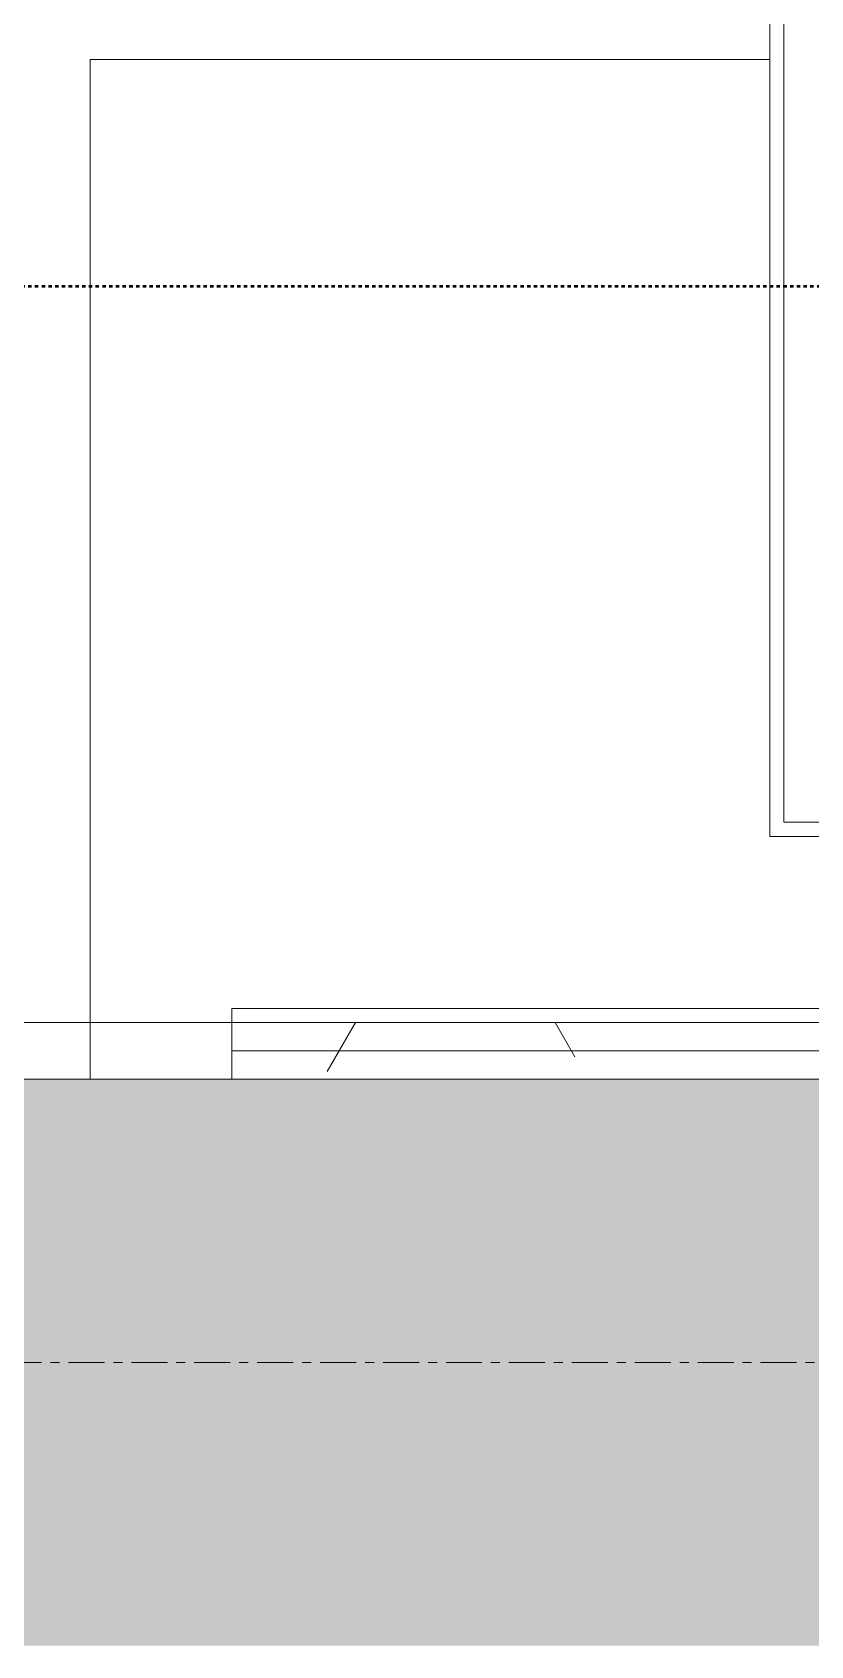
# Model space of a CAD drawing. Header units: millimetres. Extents: x -12746 to 995452, y -409013 to 338495.
# Drawn here: x -5309 to -5034, y 437 to 1007 of the extents above; entities that cross this region are included whole.
import ezdxf

# ---------------------------------------------------------------- set-up
doc = ezdxf.new("R2010")
doc.units = ezdxf.units.MM
doc.linetypes.add('Callout Boundary', pattern=[2.38125, 1.190625, -1.190625])
doc.linetypes.add('Grid Line', pattern=[22.225, 12.7, -3.175, 3.175, -3.175])
for name, color, linetype, lineweight in [('A-ANNO-SYMB', 150, 'Continuous', 9), ('A-DETL-GENF', 92, 'Continuous', 9), ('A-DETL-THIN', 151, 'Continuous', 9), ('A-WALL', 113, 'Continuous', 9), ('A-WALL-PATT', 111, 'Continuous', 18), ('S-GRID', 1, 'Continuous', 9)]:
    doc.layers.add(name, color=color, linetype=linetype, lineweight=lineweight)

# ---------------------------------------------------------------- blocks, each defined once
blk = doc.blocks.new('wash-basin-1000 - wash-basin-1000-410706-1st Floor FFL')
at = {"layer": 'A-DETL-GENF'}
for p, q in [((-500, 0), (500, 0)), ((450, 0), (450, -24.97)), ((450, -24.97), (450, 0)), ((500, 0), (500, -360)), ((-450, -10), (450, -10)), ((-450, -20), (450, -20)), ((450, -24.97), (-450, -24.97)), ((260, -85.75), (-260, -85.75)), ((-260, -85.75), (260, -85.75)), ((255, -90.75), (-255, -90.75)), ((255, -433.75), (255, -90.75)), ((260, -433.75), (260, -85.75)), ((500, -360), (260, -360))]:
    blk.add_line(p, q, dxfattribs=at)

msp = doc.modelspace()

# ---------------------------------------------------------------- hatches: boundary and pattern name
at = {"layer": 'A-DETL-GENF'}
h = msp.add_hatch(color=8, dxfattribs=at)
h.paths.add_polyline_path([(-7238.85, -11212.83), (-7038.85, -11212.83), (-7038.85, -10212.83), (-6038.85, -10012.83), (-6038.85, -9762.83), (-7238.85, -9762.83), (-7238.85, -11050.79)])
h.paths.add_polyline_path([(-1713.85, -10212.83), (-1713.85, -8428.11), (-1963.85, -8428.11), (-1963.85, -9762.83), (-2713.85, -9762.83), (-2713.85, -10012.83)])
h.paths.add_polyline_path([(3736.15, -7027.83), (3736.15, -6227.83), (3486.15, -6227.83), (3486.15, -7027.83)])
h.paths.add_polyline_path([(3736.15, -2962.83), (3736.15, -2162.83), (3486.15, -2162.83), (3486.15, -2962.83)])
h.paths.add_polyline_path([(-6995.7, -2762.83), (-6988.85, -2762.83), (-6988.85, -2162.83), (-7238.85, -2162.83), (-7238.85, -2762.83)])
h.paths.add_polyline_path([(-5813.85, -2362.83), (-3038.85, -2362.83), (-3038.85, -2162.83), (-5813.85, -2162.83)])
h.paths.add_polyline_path([(-5550.35, 437.17), (-3038.85, 437.17), (-3038.85, 637.17), (-5813.85, 637.17), (-5813.85, 437.17), (-5710.95, 437.17)])
h.paths.add_polyline_path([(-6995.7, 437.17), (-6988.85, 437.17), (-6988.85, 1037.17), (-7238.85, 1037.17), (-7238.85, 437.17)])
h.paths.add_polyline_path([(3486.15, 4222.17), (3736.15, 4222.17), (3736.15, 5022.17), (3486.15, 5022.17)])
h.paths.add_polyline_path([(-3038.85, 4772.17), (-2788.85, 4772.17), (-2788.85, 7137.17), (-3788.85, 7137.17), (-3788.85, 6787.17), (-3038.85, 6787.17), (-3038.85, 4993.91)])
h.paths.add_polyline_path([(-7238.85, 6787.17), (-6238.85, 6787.17), (-6238.85, 7137.17), (-7238.85, 7137.17)])
at = {"layer": 'A-WALL-PATT', "lineweight": 9}
h = msp.add_hatch(dxfattribs=at)
h.set_pattern_fill('FP_4', color=256, style=0, pattern_type=2)
h.set_pattern_definition([(0, (0, 0), (406.4, 101.6), [33.528, -271.272, 33.528, -271.272, -1625.6]), (0, (0, 0), (406.4, 101.6), [-609.6, 33.528, -576.072, 33.528, -271.272, -711.2]), (0, (0, 0), (406.4, 101.6), [-1524, 33.528, -169.672, 33.528, -474.472]), (120, (152.4, 50.8), (-291.1882, 301.1527), [33.528, -271.272, 33.528, -271.272, -1625.6]), (120, (152.4, 50.8), (-291.1882, 301.1527), [-609.6, 33.528, -576.072, 33.528, -271.272, -711.2]), (120, (152.4, 50.8), (-291.1882, 301.1527), [-1524, 33.528, -169.672, 33.528, -474.472]), (240, (203.2, 254), (-115.2118, -402.7527), [33.528, -271.272, 33.528, -271.272, -1625.6]), (240, (203.2, 254), (-115.2118, -402.7527), [-609.6, 33.528, -576.072, 33.528, -271.272, -711.2]), (240, (203.2, 254), (-115.2118, -402.7527), [-1524, 33.528, -169.672, 33.528, -474.472])])
h.paths.add_polyline_path([(-4288.85, 637.17), (-4288.85, 657.17), (-6138.85, 657.17), (-6138.85, 637.17), (-5068.57, 637.17)])

# ---------------------------------------------------------------- linework, layer by layer
at = {"layer": 'A-ANNO-SYMB', "linetype": 'Callout Boundary', "lineweight": 50}
msp.add_line((-2254.41, 917.05), (-7657.22, 917.05), dxfattribs=at)
at = {"layer": 'A-DETL-THIN'}
msp.add_line((-3038.85, 637.17), (-5813.85, 637.17), dxfattribs=at)
at = {"layer": 'A-WALL', "lineweight": 18}
msp.add_line((-4308.85, 657.17), (-6138.85, 657.17), dxfattribs=at)
at = {"layer": 'S-GRID', "linetype": 'Grid Line'}
msp.add_line((7895.6, 537.17), (-11133.36, 537.17), dxfattribs=at)

# ---------------------------------------------------------------- block references
at = {"layer": 'A-DETL-GENF', "rotation": 180}
msp.add_blockref('wash-basin-1000 - wash-basin-1000-410706-1st Floor FFL', (-4788.85, 637.17), dxfattribs=at)

doc.saveas('drawing.dxf')
